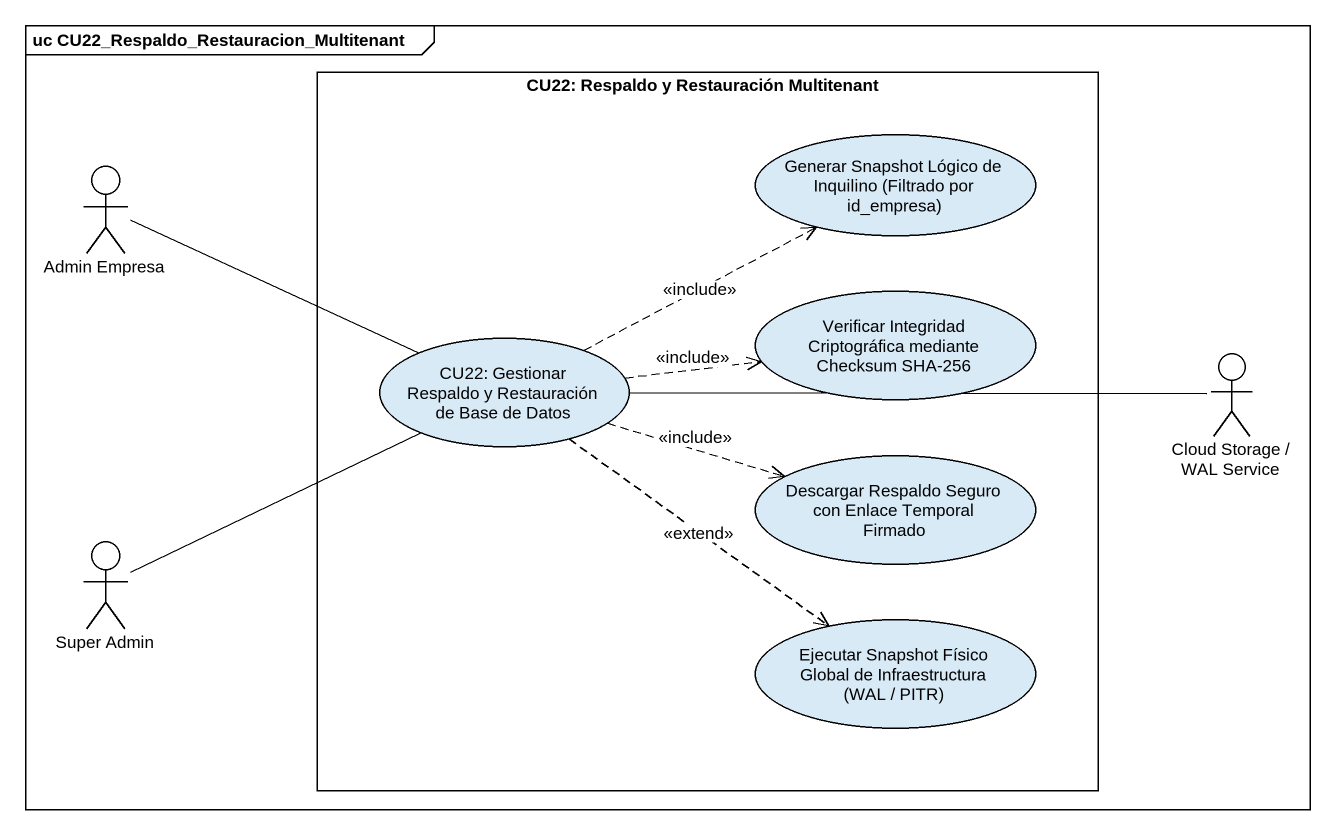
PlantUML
@startuml
mainframe uc CU22_Respaldo_Restauracion_Multitenant
rectangle "CU22: Respaldo y Restauración Multitenant" as CU22_Respaldo_y {
  usecase "Generar Snapshot Lógico de Inquilino (Filtrado por id_empresa)" as Generar_Snapshot_Lógico_de
  usecase "CU22: Gestionar Respaldo y Restauración de Base de Datos" as CU22_Gestionar_Respaldo_y
  usecase "Verificar Integridad Criptográfica mediante Checksum SHA-256" as Verificar_Integridad
  usecase "Descargar Respaldo Seguro con Enlace Temporal Firmado" as Descargar_Respaldo_Seguro
  usecase "Ejecutar Snapshot Físico Global de Infraestructura (WAL / PITR)" as Ejecutar_Snapshot_Físico
}
actor "Admin Empresa" as Admin_Empresa
actor "Cloud Storage / WAL Service" as Cloud_Storage_WAL_Service
actor "Super Admin" as Super_Admin
Admin_Empresa -right- CU22_Gestionar_Respaldo_y
CU22_Gestionar_Respaldo_y .right.> Generar_Snapshot_Lógico_de : <<include>>
CU22_Gestionar_Respaldo_y .right.> Verificar_Integridad : <<include>>
CU22_Gestionar_Respaldo_y -right- Cloud_Storage_WAL_Service
CU22_Gestionar_Respaldo_y .right.> Descargar_Respaldo_Seguro : <<include>>
CU22_Gestionar_Respaldo_y ..> Ejecutar_Snapshot_Físico : <<extend>>
Super_Admin -right- CU22_Gestionar_Respaldo_y
@enduml
